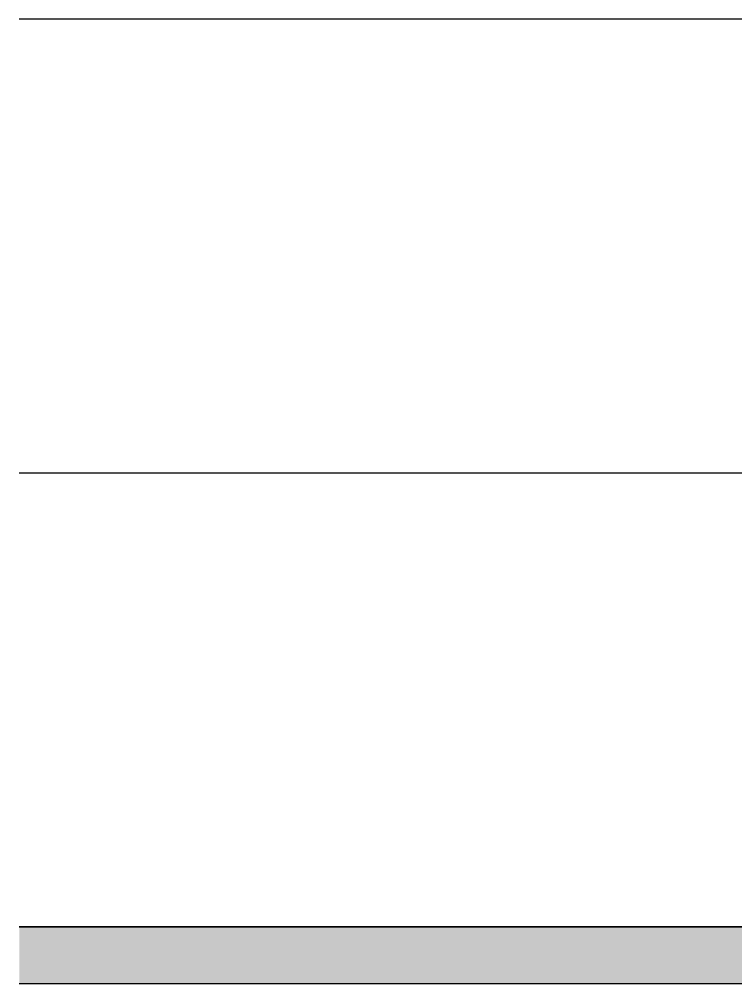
# Model space of a CAD drawing. Extents: x 2842 to 21088, y 6350 to 27079.
# Drawn here: x 3992 to 5027, y 16410 to 17804 of the extents above; entities that cross this region are included whole.
import ezdxf

# ---------------------------------------------------------------- set-up
doc = ezdxf.new("R2010")
doc.units = 0
doc.header["$MEASUREMENT"] = 0
doc.layers.get('0').update_dxf_attribs({"linetype": 'CONTINUOUS'})
doc.layers.add('DLINE', color=1, linetype='CONTINUOUS')

msp = doc.modelspace()

# ---------------------------------------------------------------- linework, layer by layer
at = {"color": 1}
msp.add_solid([(3992.219819, 16492.233413), (3992.219819, 16410.265671), (20570.286105, 16492.233413), (20570.286105, 16410.265671)], dxfattribs=at)
at = {"layer": 'DLINE', "color": 7, "linetype": 'CONTINUOUS'}
for p, q in [((20570.286105, 17803.717284), (3992.219819, 17803.717284)), ((20570.286105, 17147.975348), (3992.219819, 17147.975348)), ((3992.219819, 16492.233413), (20570.286105, 16492.233413)), ((20570.286105, 16492.233413), (3992.219819, 16492.233413)), ((20570.286105, 16410.265671), (3992.219819, 16410.265671)), ((20570.286105, 16410.265671), (3992.219819, 16410.265671))]:
    msp.add_line(p, q, dxfattribs=at)

doc.saveas('drawing.dxf')
